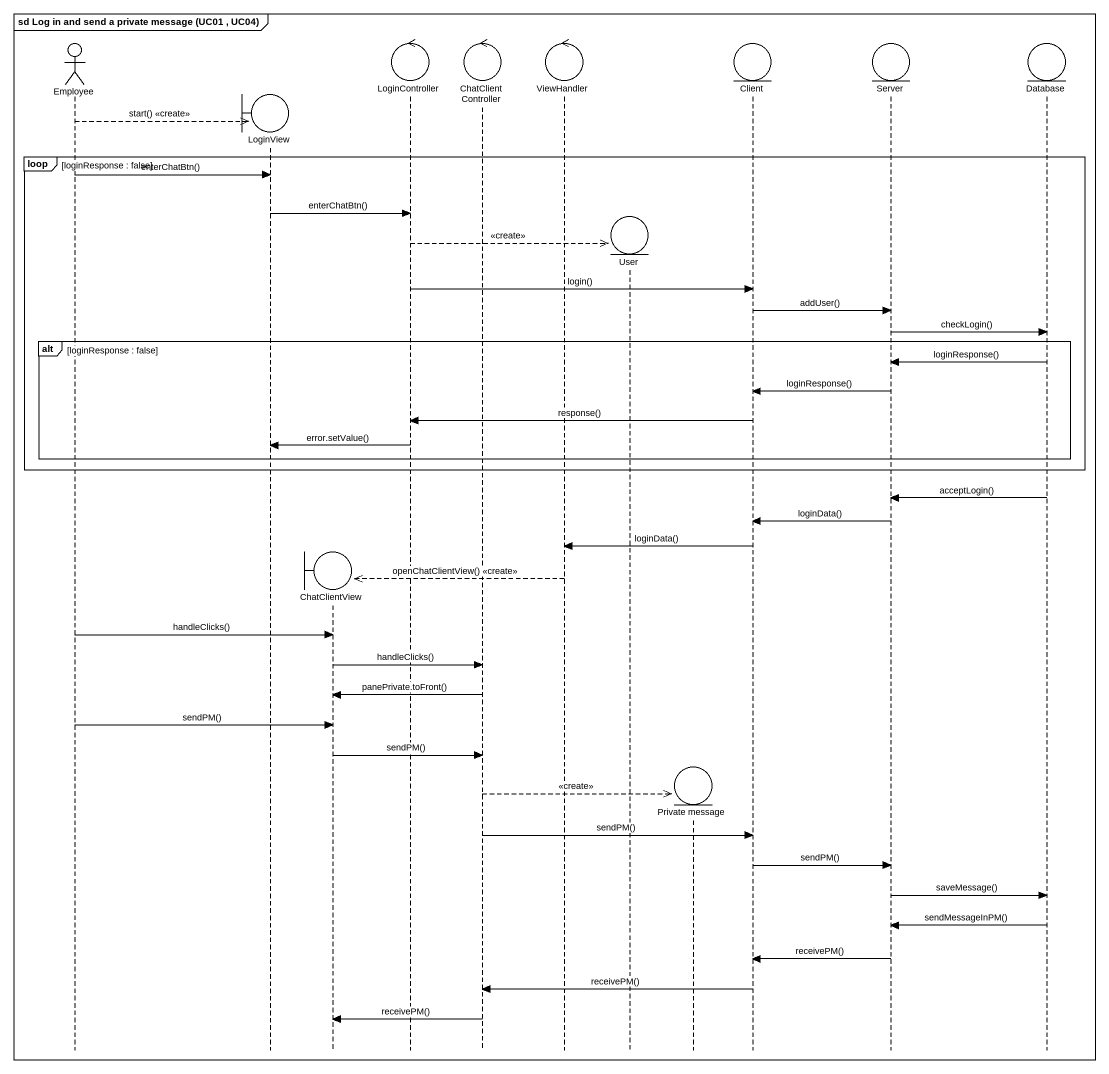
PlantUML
@startuml
mainframe sd Log in and send a private message (UC01 , UC04)
hide footbox
actor Employee
boundary LoginView
boundary ChatClientView
control LoginController
control ChatClientController
control ViewHandler
entity User
entity "Private message" as Private_message
entity Client
entity Server
entity "Database" as Database_

Employee -->> LoginView ** : start() <<create>>
loop loginResponse : false
  Employee -> LoginView : enterChatBtn()
  LoginView -> LoginController : enterChatBtn()
  LoginController -->> User ** : <<create>>
  LoginController -> Client : login()
  Client -> Server : addUser()
  Server -> Database_ : checkLogin()
  alt loginResponse : false
    Database_ -> Server : loginResponse()
    Server -> Client : loginResponse()
    Client -> LoginController : response()
    LoginController -> LoginView : error.setValue()
  end
end
Database_ -> Server : acceptLogin()
Server -> Client : loginData()
Client -> ViewHandler : loginData()
ViewHandler -->> ChatClientView ** : openChatClientView() <<create>>
Employee -> ChatClientView : handleClicks()
ChatClientView -> ChatClientController : handleClicks()
ChatClientController -> ChatClientView : panePrivate.toFront()
Employee -> ChatClientView : sendPM()
ChatClientView -> ChatClientController : sendPM()
ChatClientController -->> Private_message ** : <<create>>
ChatClientController -> Client : sendPM()
Client -> Server : sendPM()
Server -> Database_ : saveMessage()
Database_ -> Server : sendMessageInPM()
Server -> Client : receivePM()
Client -> ChatClientController : receivePM()
ChatClientController -> ChatClientView : receivePM()
@enduml
